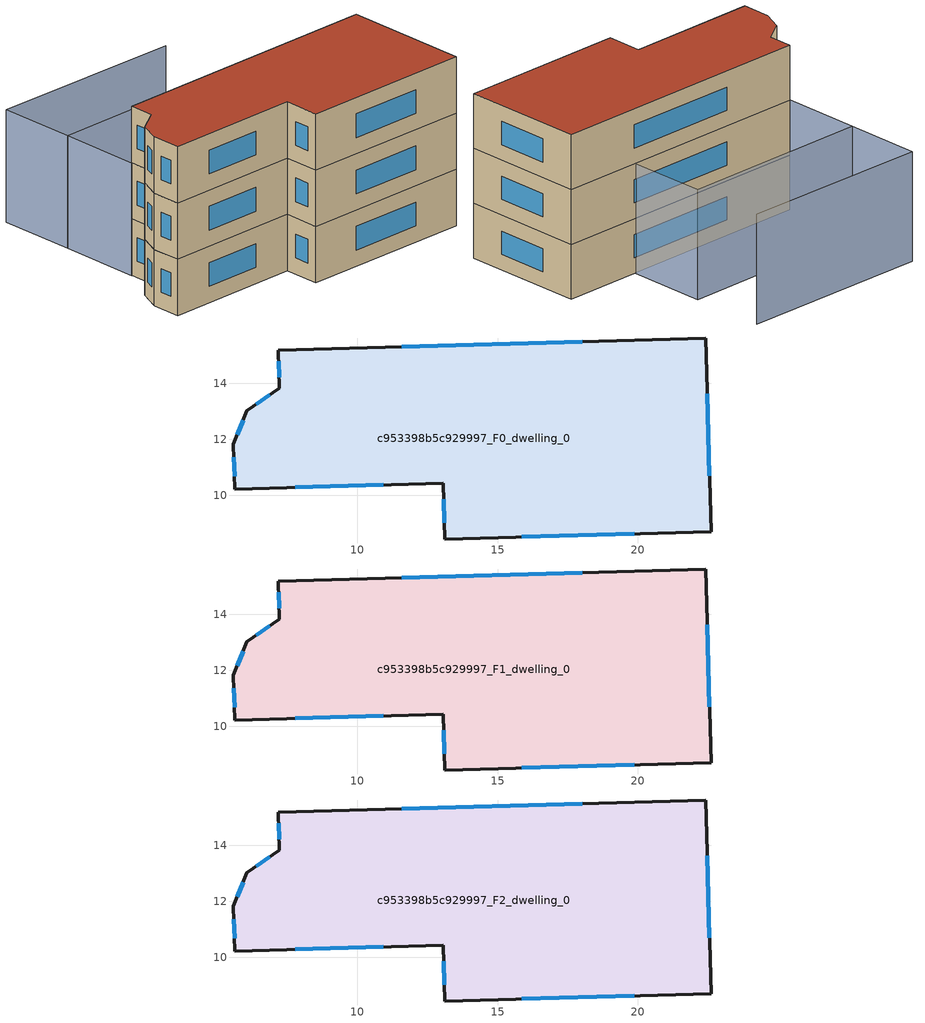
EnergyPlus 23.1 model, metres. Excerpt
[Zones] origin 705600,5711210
c953398b5c929997_F0_dwelling_0
 floor ground (EU_floor_Construction): 22.42,15.62 22.61,8.71 13.12,8.45 13.07,10.44 5.63,10.22 5.58,11.83 6.06,13.03 7.22,13.82 7.18,15.18 z0
 wall outside (EU_wall_Construction): 5.63,10.22 13.07,10.44 13.12,8.45 22.61,8.71 22.42,15.62 7.18,15.18 7.22,13.82 6.06,13.03 5.58,11.83 5.63,10.22 z0:3
 window (EU_Window_Construction): 7.78,10.29 10.92,10.38 / 5.6,11.36 5.62,10.69 / 5.92,12.68 5.72,12.17 / 6.88,13.59 6.4,13.26 / 7.19,14.78 7.21,14.21 / 18.01,15.49 11.59,15.3 / 22.56,10.7 22.47,13.62 / 15.86,8.52 19.87,8.63 / 13.08,9.86 13.1,9.02 z0.87:2.13
c953398b5c929997_F1_dwelling_0
 floor to c953398b5c929997_F0_dwelling_0 (EU_floor_Construction): 22.42,15.62 22.61,8.71 13.12,8.45 13.07,10.44 5.63,10.22 5.58,11.83 6.06,13.03 7.22,13.82 7.18,15.18 z3
 wall outside (EU_wall_Construction): 5.63,10.22 13.07,10.44 13.12,8.45 22.61,8.71 22.42,15.62 7.18,15.18 7.22,13.82 6.06,13.03 5.58,11.83 5.63,10.22 z3:6
 window (EU_Window_Construction): 7.78,10.29 10.92,10.38 / 5.6,11.36 5.62,10.69 / 5.92,12.68 5.72,12.17 / 6.88,13.59 6.4,13.26 / 7.19,14.78 7.21,14.21 / 18.01,15.49 11.59,15.3 / 22.56,10.7 22.47,13.62 / 15.86,8.52 19.87,8.63 / 13.08,9.86 13.1,9.02 z3.87:5.13
c953398b5c929997_F2_dwelling_0
 floor to c953398b5c929997_F1_dwelling_0 (EU_floor_Construction): 22.42,15.62 22.61,8.71 13.12,8.45 13.07,10.44 5.63,10.22 5.58,11.83 6.06,13.03 7.22,13.82 7.18,15.18 z6
 wall outside (EU_wall_Construction): 5.63,10.22 13.07,10.44 13.12,8.45 22.61,8.71 22.42,15.62 7.18,15.18 7.22,13.82 6.06,13.03 5.58,11.83 5.63,10.22 z6:9
 window (EU_Window_Construction): 7.78,10.29 10.92,10.38 / 5.6,11.36 5.62,10.69 / 5.92,12.68 5.72,12.17 / 6.88,13.59 6.4,13.26 / 7.19,14.78 7.21,14.21 / 18.01,15.49 11.59,15.3 / 22.56,10.7 22.47,13.62 / 15.86,8.52 19.87,8.63 / 13.08,9.86 13.1,9.02 z6.87:8.13
 roof outside (EU_roof_Construction): 22.61,8.71 22.42,15.62 7.18,15.18 7.22,13.82 6.06,13.03 5.58,11.83 5.63,10.22 13.07,10.44 13.12,8.45 z9
shading: 17.64,24.03 6.89,23.81 / 7.02,19.57 17.81,19.92 / 17.81,19.92 17.95,15.49 / 17.95,15.49 7.16,15.14 / 7.16,15.14 7.02,19.57 / 17.81,19.92 7.02,19.57 / 7.02,19.57 6.88,23.81 z0:6
[Building]
EU S2 Campaign: North Axis=0; Terrain=City; Solar Distribution=FullExterior
[Site:Location]
London: Latitude=51.5; Longitude=-0.5; Time Zone=0; Elevation=25
[SizingPeriod:WeatherFileDays]
AnnualSizingPeriod: Begin Month=1; Begin Day of Month=1; End Month=12; End Day of Month=31; Day of Week for Start Day=Monday; Use Weather File Daylight Saving Period=No; Use Weather File Rain and Snow Indicators=No
[MATERIAL]
EU_InternalMass_Material: Roughness=MediumRough; Thickness=0.1; Conductivity=1; Density=1800; Specific Heat=900; Thermal Absorptance=0.9; Solar Absorptance=0.7; Visible Absorptance=0.7
[MATERIAL:NOMASS] Roughness=MediumRough; Thermal Absorptance=0.9; Solar Absorptance=0.7; Visible Absorptance=0.7
Name | Thermal Resistance
EU_wall_NoMass | 0.724719
EU_roof_NoMass | 2.98947
EU_floor_NoMass | 2.39157
[WINDOWMATERIAL:SIMPLEGLAZINGSYSTEM]
EU_Window_SimpleGlazing: UFactor=2.63425; Solar Heat Gain Coefficient=0.76; Visible Transmittance=0.76
[CONSTRUCTION]
EU_wall_Construction: EU_wall_NoMass
EU_roof_Construction: EU_roof_NoMass
EU_floor_Construction: EU_floor_NoMass
EU_Window_Construction: EU_Window_SimpleGlazing
EU_InternalMass_Construction: EU_InternalMass_Material
[ZONE] Type=1; Multiplier=1; Ceiling Height=autocalculate; Floor Area=autocalculate; Part of Total Floor Area=Yes
Name | Volume
c953398b5c929997_F0_dwelling_0 | 295.844
c953398b5c929997_F1_dwelling_0; c953398b5c929997_F2_dwelling_0 | 295.842
[INTERNALMASS] Construction=EU_InternalMass_Construction; Surface Area=98.6141
Name | Zone or ZoneList
c953398b5c929997_F0_dwelling_0_EU_InternalMass | c953398b5c929997_F0_dwelling_0
c953398b5c929997_F1_dwelling_0_EU_InternalMass | c953398b5c929997_F1_dwelling_0
c953398b5c929997_F2_dwelling_0_EU_InternalMass | c953398b5c929997_F2_dwelling_0
[OTHEREQUIPMENT] Fuel Type=Electricity; Design Level Calculation Method=Watts/Area; Power per Zone Floor Area=1; Fraction Latent=0; Fraction Radiant=0; Fraction Lost=0; Carbon Dioxide Generation Rate=0; EndUse Subcategory=EU_Step8_InternalGains
Name | Zone or ZoneList or Space or SpaceList | Schedule
EU_Step8_InternalGain_c953398b5c929997_F0_dwelling_0_f000 | c953398b5c929997_F0_dwelling_0 | EU_Step8_GainSchedule_c953398b5c929997_F0_dwelling_0_f000
EU_Step8_InternalGain_c953398b5c929997_F1_dwelling_0_f000 | c953398b5c929997_F1_dwelling_0 | EU_Step8_GainSchedule_c953398b5c929997_F1_dwelling_0_f000
EU_Step8_InternalGain_c953398b5c929997_F2_dwelling_0_f000 | c953398b5c929997_F2_dwelling_0 | EU_Step8_GainSchedule_c953398b5c929997_F2_dwelling_0_f000
[ZONEVENTILATION:DESIGNFLOWRATE] Schedule=EU_AlwaysOn; Design Flow Rate Calculation Method=AirChanges/Hour; Air Changes per Hour=0.418135; Ventilation Type=Natural; Fan Pressure Rise=0; Fan Total Efficiency=1; Constant Term Coefficient=1; Temperature Term Coefficient=0; Velocity Term Coefficient=0; Velocity Squared Term Coefficient=0; Minimum Indoor Temperature=-100; Maximum Indoor Temperature=100; Delta Temperature=-100; Minimum Outdoor Temperature=-100; Maximum Outdoor Temperature=100; Maximum Wind Speed=40
Name | Zone or ZoneList or Space or SpaceList
EU_ConstantAir_c953398b5c929997_F0_dwelling_0 | c953398b5c929997_F0_dwelling_0
EU_ConstantAir_c953398b5c929997_F1_dwelling_0 | c953398b5c929997_F1_dwelling_0
EU_ConstantAir_c953398b5c929997_F2_dwelling_0 | c953398b5c929997_F2_dwelling_0
[HVACTEMPLATE:THERMOSTAT] Constant Heating Setpoint=20; Constant Cooling Setpoint=50
EU_HeatOnly_c953398b5c929997_F0_dwelling_0; EU_HeatOnly_c953398b5c929997_F1_dwelling_0; EU_HeatOnly_c953398b5c929997_F2_dwelling_0
[HVACTEMPLATE:ZONE:IDEALLOADSAIRSYSTEM] System Availability Schedule=EU_AlwaysOn; Maximum Heating Supply Air Temperature=50; Minimum Cooling Supply Air Temperature=13; Maximum Heating Supply Air Humidity Ratio=0.0156; Minimum Cooling Supply Air Humidity Ratio=0.0077; Heating Limit=NoLimit; Cooling Limit=NoLimit; Heating Availability Schedule=EU_AlwaysOn; Cooling Availability Schedule=EU_CoolingOff; Dehumidification Control Type=ConstantSensibleHeatRatio; Cooling Sensible Heat Ratio=0.7; Dehumidification Setpoint=60; Humidification Control Type=None; Humidification Setpoint=30; Outdoor Air Method=None; Outdoor Air Flow Rate per Person=0.00944; Outdoor Air Flow Rate per Zone Floor Area=0; Outdoor Air Flow Rate per Zone=0; Demand Controlled Ventilation Type=None; Outdoor Air Economizer Type=NoEconomizer; Heat Recovery Type=None; Sensible Heat Recovery Effectiveness=0.7; Latent Heat Recovery Effectiveness=0.65
Name | Template Thermostat
c953398b5c929997_F0_dwelling_0 | EU_HeatOnly_c953398b5c929997_F0_dwelling_0
c953398b5c929997_F1_dwelling_0 | EU_HeatOnly_c953398b5c929997_F1_dwelling_0
c953398b5c929997_F2_dwelling_0 | EU_HeatOnly_c953398b5c929997_F2_dwelling_0
[SIZING:ZONE] Zone Cooling Design Supply Air Temperature Input Method=SupplyAirTemperature; Zone Cooling Design Supply Air Temperature=13; Zone Heating Design Supply Air Temperature Input Method=SupplyAirTemperature; Zone Heating Design Supply Air Temperature=50; Zone Cooling Design Supply Air Humidity Ratio=0.008; Zone Heating Design Supply Air Humidity Ratio=0.008; Cooling Design Air Flow Method=DesignDay; Cooling Design Air Flow Rate=0; Cooling Minimum Air Flow per Zone Floor Area=0.000762; Cooling Minimum Air Flow=0; Cooling Minimum Air Flow Fraction=0.2; Heating Design Air Flow Method=DesignDay; Heating Design Air Flow Rate=0; Heating Maximum Air Flow per Zone Floor Area=0.002032; Heating Maximum Air Flow=0.141576; Heating Maximum Air Flow Fraction=0.3; Account for Dedicated Outdoor Air System=No; Dedicated Outdoor Air System Control Strategy=NeutralSupplyAir; Dedicated Outdoor Air Low Setpoint Temperature for Design=autosize; Dedicated Outdoor Air High Setpoint Temperature for Design=autosize; Zone Load Sizing Method=Sensible Load Only No Latent Load; Zone Latent Cooling Design Supply Air Humidity Ratio Input Method=HumidityRatioDifference; Zone Cooling Design Supply Air Humidity Ratio Difference=0.005; Zone Latent Heating Design Supply Air Humidity Ratio Input Method=HumidityRatioDifference; Zone Humidification Design Supply Air Humidity Ratio Difference=0.005
c953398b5c929997_F0_dwelling_0; c953398b5c929997_F1_dwelling_0; c953398b5c929997_F2_dwelling_0
[SCHEDULE:CONSTANT]
Name | Hourly Value
EU_AlwaysOn | 1
EU_CoolingOff | 0
[SCHEDULE:FILE] Column Number=1; Rows to Skip at Top=0; Number of Hours of Data=8760; Column Separator=Comma; Interpolate to Timestep=No; Minutes per Item=60; Adjust Schedule for Daylight Savings=Yes
Name | File
EU_Step8_GainSchedule_c953398b5c929997_F0_dwelling_0_f000 | ../../schedules/c953398b5c929997/c953398b5c929997_F0_dwelling_0_f000_gain.csv
EU_Step8_GainSchedule_c953398b5c929997_F1_dwelling_0_f000 | ../../schedules/c953398b5c929997/c953398b5c929997_F1_dwelling_0_f000_gain.csv
EU_Step8_GainSchedule_c953398b5c929997_F2_dwelling_0_f000 | ../../schedules/c953398b5c929997/c953398b5c929997_F2_dwelling_0_f000_gain.csv
